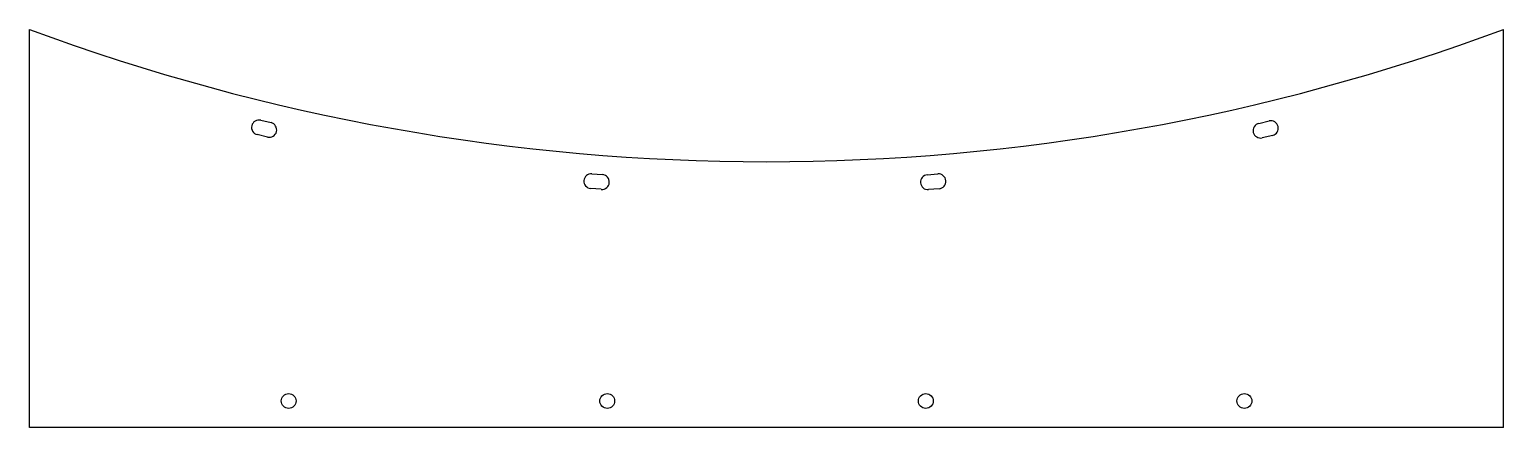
# Model space of a CAD drawing. Header units: millimetres. Extents: x 263 to 1651, y 459 to 834.
import ezdxf

# ---------------------------------------------------------------- set-up
doc = ezdxf.new("R2010")
doc.units = ezdxf.units.MM

msp = doc.modelspace()

# ---------------------------------------------------------------- linework, layer by layer
for p, q in [((263.5, 459.4), (263.5, 834.4)), ((1651.5, 459.4), (1651.5, 834.4)), ((481.2, 748.9), (490.9, 746.6)), ((1421.1, 745.9), (1430.8, 748.2)), ((487.7, 733), (477.9, 735.3)), ((1434.1, 734.6), (1424.3, 732.3)), ((793, 698.5), (803, 697.7)), ((1108.9, 697.5), (1118.9, 698.3)), ((801.9, 683.8), (791.9, 684.6)), ((1120, 684.3), (1110, 683.5)), ((1651.5, 459.4), (263.5, 459.4))]:
    msp.add_line(p, q)
for centre in [(507.5, 484.4), (807.5, 484.4), (1107.5, 484.4), (1407.5, 484.4)]:
    msp.add_circle(centre, 7)
for centre, radius, start, end in [((957.5, 2704.8), 1995, 249.6429, 290.3571), ((479.6, 742.1), 7, 76.4571, 256.4571), ((489.3, 739.8), 7, 256.4571, 76.4571), ((1422.7, 739.1), 7, 103.4571, 283.4571), ((1432.4, 741.4), 7, 283.4571, 103.4571), ((792.5, 691.5), 7, 85.4571, 265.4571), ((802.5, 690.7), 7, 265.4571, 85.4571), ((1109.5, 690.5), 7, 94.4571, 274.4571), ((1119.4, 691.3), 7, 274.4571, 94.4571)]:
    msp.add_arc(centre, radius, start, end)

doc.saveas('drawing.dxf')
